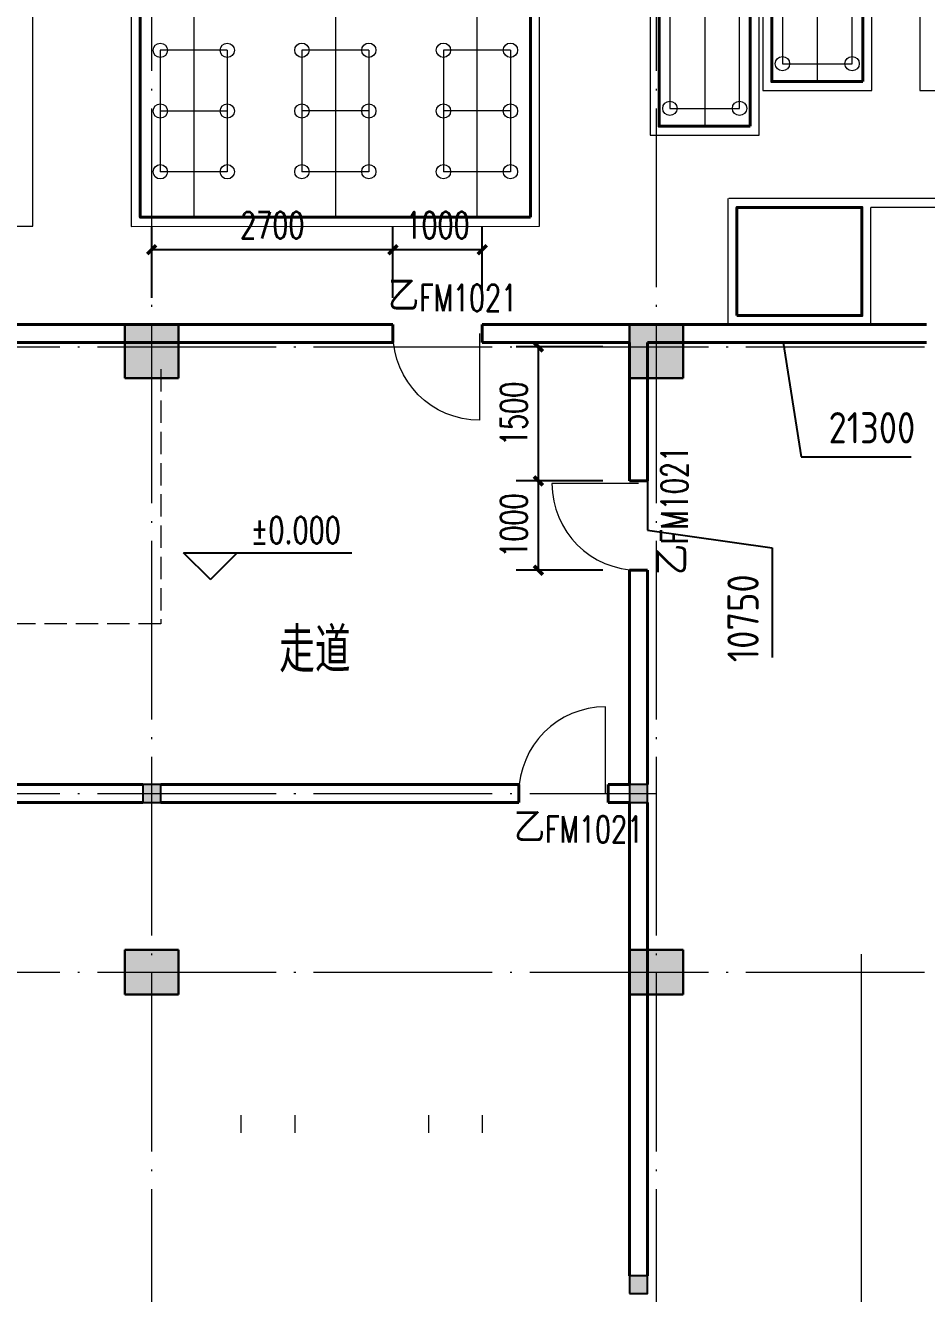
# Model space of a CAD drawing. Extents: x 238398 to 585159, y -66832 to 191741.
# Drawn here: x 396096 to 406185, y 57996 to 72196 of the extents above; entities that cross this region are included whole.
import ezdxf

# ---------------------------------------------------------------- set-up
doc = ezdxf.new("R2010")
doc.units = 0
doc.header["$LTSCALE"] = 1000
doc.header["$MEASUREMENT"] = 0
for name, pattern in [('DASH', [0.35, 0.25, -0.1]), ('DASHDOT', [1, 0.5, -0.25, 0, -0.25]), ('DOTE', [2.42, 2, -0.2, 0.02, -0.2])]:
    doc.linetypes.add(name, pattern=pattern)
for name, color, linetype, lineweight in [('COLUMN', 9, 'Continuous', 30), ('DOTE', 18, 'DOTE', 13), ('PUB_HATCH', 252, 'Continuous', 5), ('PUB_TEXT', 7, 'Continuous', 20), ('STAIR', 2, 'Continuous', 18), ('WALL', 4, 'Continuous', 40), ('WINDOW', 2, 'Continuous', 18), ('设备层', 8, 'Continuous', 5)]:
    doc.layers.add(name, color=color, linetype=linetype, lineweight=lineweight)
for name, color, linetype in [('DIM_ELEV', 3, 'Continuous'), ('GZZ', 9, 'Continuous'), ('PUB_DIM', 76, 'Continuous'), ('WINDOW_TEXT', 7, 'Continuous')]:
    doc.layers.add(name, color=color, linetype=linetype)
doc.styles.add('_TCH_DIM', font='SIMPLEX', dxfattribs={"bigfont": 'GBCBIG'})
doc.styles.add('_TCH_DIM_T3', font='SIMPLEX', dxfattribs={"width": 0.705882, "bigfont": 'GBCBIG'})
doc.styles.add('_TCH_WINDOW', font='geditxt.shx', dxfattribs={"bigfont": 'hztxt1.shx'})
doc.styles.add('HZTXT', font='geditxt.shx', dxfattribs={"width": 0.8, "bigfont": 'hztxt1.shx'})
doc.styles.get("Standard").update_dxf_attribs({"font": 'gbenor.shx', "bigfont": 'gbcbig.shx'})
doc.dimstyles.new('_TCH_ARCH&&100', dxfattribs={"dimtxt": 297.5, "dimasz": 100, "dimexe": 250, "dimexo": 300, "dimgap": 126.25, "dimtad": 1, "dimdec": 0, "dimzin": 0, "dimdsep": 46, "dimtxsty": '_TCH_DIM_T3', "dimblk": 'ARCHTICK', "dimcen": 0.09, "dimazin": 2, "dimtfac": 1, "dimtdec": 0, "dimtix": 1, "dimtmove": 2, "dimatfit": 3, "dimfxl": 1, "dimtolj": 1, "dimtzin": 0, "dimarcsym": 0})
doc.dimstyles.get("Standard").update_dxf_attribs({"dimscale": 100, "dimtxt": 3.5, "dimasz": 1, "dimexe": 2.5, "dimexo": 3, "dimgap": 1.5, "dimtad": 1, "dimdec": 0, "dimzin": 0, "dimdsep": 46, "dimtxsty": 'Standard', "dimblk": 'ARCHTICK', "dimcen": 0.09, "dimadec": 0, "dimazin": 0, "dimtfac": 1, "dimtdec": 0, "dimtix": 1, "dimtmove": 2, "dimatfit": 3, "dimfxl": 1, "dimtolj": 1, "dimtzin": 0, "dimarcsym": 0})

# ---------------------------------------------------------------- blocks, each defined once
blk = doc.blocks.new('zw1')
at = {"layer": 'PUB_HATCH'}
for points in [[(397810.3, 68246.1), (397810.3, 68846.1), (397210.3, 68846.1), (397210.3, 68246.1)], [(403460.3, 68246.1), (403460.3, 68846.1), (402860.3, 68846.1), (402860.3, 68246.1)], [(397810.3, 61346.1), (397810.3, 61846.1), (397210.3, 61846.1), (397210.3, 61346.1)], [(403460.3, 61346.1), (403460.3, 61846.1), (402860.3, 61846.1), (402860.3, 61346.1)]]:
    blk.add_hatch(color=256, dxfattribs=at).paths.add_polyline_path(points)
at = {"layer": 'COLUMN'}
for p, q in [((397810.3, 68846.1), (397210.3, 68846.1)), ((397210.3, 68846.1), (397210.3, 68246.1)), ((397810.3, 68246.1), (397810.3, 68846.1)), ((403460.3, 68846.1), (402860.3, 68846.1)), ((402860.3, 68846.1), (402860.3, 68246.1)), ((403460.3, 68246.1), (403460.3, 68846.1)), ((397210.3, 68246.1), (397810.3, 68246.1)), ((402860.3, 68246.1), (403460.3, 68246.1)), ((397810.3, 61846.1), (397210.3, 61846.1)), ((397210.3, 61846.1), (397210.3, 61346.1)), ((397810.3, 61346.1), (397810.3, 61846.1)), ((403460.3, 61846.1), (402860.3, 61846.1)), ((402860.3, 61846.1), (402860.3, 61346.1)), ((403460.3, 61346.1), (403460.3, 61846.1)), ((397210.3, 61346.1), (397810.3, 61346.1)), ((402860.3, 61346.1), (403460.3, 61346.1))]:
    blk.add_line(p, q, dxfattribs=at)
at = {"layer": 'DOTE'}
for p, q in [((387221.9, 68596.1), (416127.9, 68596.1)), ((387221.9, 61596.1), (416127.9, 61596.1))]:
    blk.add_line(p, q, dxfattribs=at)
for points in [[(397510.3, 42646.1), (397510.3, 94439.3)], [(403160.3, 42646.1), (403160.3, 94439.3)]]:
    blk.add_lwpolyline(points, dxfattribs=at)
blk = doc.blocks.new('43asdffda')
at = {"layer": '设备层', "linetype": 'DASHDOT', "ltscale": 500}
for p, q in [((429606, 121836), (429606, 120401)), ((428346, 121336), (428346, 119901)), ((422626, 121261), (422626, 118881)), ((424211, 121262), (424211, 118882)), ((425796, 121262), (425796, 118882)), ((422251, 120751), (422251, 119391)), ((423001, 120751), (422251, 120751)), ((423001, 120751), (423001, 119391)), ((423836, 120752), (423836, 119392)), ((424586, 120752), (423836, 120752)), ((424586, 120752), (424586, 119392)), ((425421, 120752), (425421, 119392)), ((426171, 120752), (425421, 120752)), ((426171, 120752), (426171, 119392)), ((423001, 120071), (422251, 120071)), ((424586, 120072), (423836, 120072)), ((426171, 120072), (425421, 120072)), ((423001, 119391), (422251, 119391)), ((424586, 119392), (423836, 119392)), ((426171, 119392), (425421, 119392))]:
    blk.add_line(p, q, dxfattribs=at)
at = {"layer": '设备层'}
for p, q in [((431276, 119092), (430106, 119092)), ((431176, 118992), (430206, 118992))]:
    blk.add_line(p, q, dxfattribs=at)
for points in [[(421926, 121260), (421926, 118780), (426496, 118781), (426496, 123175)], [(416256, 121361), (416256, 118781), (420826, 118781), (420826, 121261)], [(428606, 119092), (428606, 117680), (430206, 117680), (430206, 118992)], [(430206, 119092), (428617, 119092)]]:
    blk.add_lwpolyline(points, dxfattribs=at)
at = {"layer": '设备层', "ltscale": 500}
for points in [[(428996, 121336), (428996, 120301), (430216, 120301), (430216, 121836)], [(430756, 121836), (430756, 120301), (431976, 120301), (431976, 121336)], [(428956, 121436), (427736, 121436), (427736, 119801), (428606, 119801)], [(428706, 119801), (428956, 119801), (428956, 121336)], [(428606, 119801), (428956, 119801)]]:
    blk.add_lwpolyline(points, dxfattribs=at)
at = {"layer": '设备层', "lineweight": 40}
for points in [[(430116, 120401), (430116, 121836), (429096, 121836), (429096, 120401)], [(428856, 119901), (428856, 121336), (427836, 121336), (427836, 119901)], [(426396, 118882), (426396, 121262), (422026, 121261), (422026, 118881)], [(428706, 117780), (430106, 117780), (430106, 118992), (428706, 118992)]]:
    blk.add_lwpolyline(points, close=True, dxfattribs=at)
at = {"layer": '设备层', "linetype": 'DASHDOT', "ltscale": 500}
for points in [[(429996, 120601), (429996, 121636), (429216, 121636), (429216, 120601)], [(428736, 120101), (428736, 121136), (427956, 121136), (427956, 120101)]]:
    blk.add_lwpolyline(points, close=True, dxfattribs=at)
at = {"layer": '设备层'}
for centre in [(422251, 120751), (423001, 120751), (423836, 120752), (424586, 120752), (425421, 120752), (426171, 120752), (429216, 120601), (429996, 120601), (422251, 120071), (423001, 120071), (423836, 120072), (424586, 120072), (425421, 120072), (426171, 120072), (427956, 120101), (428736, 120101), (422251, 119391), (423001, 119391), (423836, 119392), (424586, 119392), (425421, 119392), (426171, 119392)]:
    blk.add_circle(centre, 80, dxfattribs=at)
blk = doc.blocks.new('3asdfsadfdas')
at = {"layer": '设备层'}
for p, q in [((368821, 134442), (368821, 134642)), ((369421, 134642), (369421, 134442)), ((370921, 134442), (370921, 134642)), ((371521, 134642), (371521, 134442))]:
    blk.add_line(p, q, dxfattribs=at)
at = {"layer": '设备层', "linetype": 'DASH', "const_width": 0.001}
for points in [[(373921, 137544), (358094, 137544)], [(369521, 136644), (366421, 136644)], [(366421, 136644), (366421, 126444)], [(369521, 136244), (369521, 136644), (369521, 126444)], [(371721, 136644), (370421, 136644)], [(370421, 136244), (370421, 136644), (370421, 123544)], [(371721, 136244), (371721, 136644), (371721, 123544)], [(373921, 136644), (372621, 136644)], [(372621, 136244), (372621, 136644), (372621, 123544)]]:
    blk.add_lwpolyline(points, dxfattribs=at)
at = {"layer": '设备层', "const_width": 0.001}
for points in [[(370921, 136242), (371521, 136242), (371521, 135442), (370921, 135442)], [(366721, 135442), (367321, 135442), (367321, 134642), (366721, 134642)], [(368821, 135442), (369421, 135442), (369421, 134642), (368821, 134642)], [(370921, 135442), (371521, 135442), (371521, 134642), (370921, 134642)], [(366721, 134642), (367321, 134642), (367321, 133842), (366721, 133842)], [(368821, 134642), (369421, 134642), (369421, 133842), (368821, 133842)], [(370921, 134642), (371521, 134642), (371521, 133842), (370921, 133842)], [(366721, 133842), (367321, 133842), (367321, 133042), (366721, 133042)], [(368821, 133842), (369421, 133842), (369421, 133042), (368821, 133042)], [(370921, 133842), (371521, 133842), (371521, 133042), (370921, 133042)], [(366721, 133042), (367321, 133042), (367321, 132242), (366721, 132242)], [(368821, 133042), (369421, 133042), (369421, 132242), (368821, 132242)], [(370921, 133042), (371521, 133042), (371521, 132242), (370921, 132242)]]:
    blk.add_lwpolyline(points, close=True, dxfattribs=at)
for points in [[(371521, 136244), (371521, 125042)], [(367321, 135444), (367321, 129842)], [(369421, 135444), (369421, 129842)]]:
    blk.add_lwpolyline(points, dxfattribs=at)
blk = doc.blocks.new('43asdfasdfas')
at = {"layer": '设备层'}
blk.add_line((251387, 177025), (251387, 186625), dxfattribs=at)
at = {"layer": '设备层', "linetype": 'DASH', "const_width": 0.001}
for points in [[(233716, 192982), (258243, 192982)], [(233716, 192074), (249543, 192074), (249543, 192074)], [(249543, 192074), (249543, 187724)], [(250443, 192082), (250443, 190875)], [(251793, 192082), (250443, 192082)], [(251793, 192082), (251793, 187724)], [(250643, 190875), (250443, 190875)], [(250443, 190375), (250443, 190075)], [(250643, 190375), (250443, 190375)], [(250643, 190075), (250443, 190075)], [(250643, 189575), (250443, 189575)], [(250443, 189575), (250443, 189275)], [(250643, 189275), (250443, 189275)], [(250643, 188775), (250443, 188775)], [(250443, 188775), (250443, 188475)], [(250643, 188475), (250443, 188475)], [(250643, 187975), (250443, 187975)], [(250443, 187975), (250443, 187724)], [(250443, 187724), (251793, 187724)], [(250443, 187724), (251793, 187724)], [(248311, 186824), (249543, 186824), (249543, 173724)], [(251793, 186824), (251793, 174024)]]:
    blk.add_lwpolyline(points, dxfattribs=at)
at = {"layer": '设备层', "const_width": 0.001}
for points in [[(250643, 190225), (251443, 190225), (251443, 191025), (250643, 191025), (250643, 190225)], [(250643, 189425), (251443, 189425), (251443, 190225), (250643, 190225), (250643, 189425)], [(250643, 188625), (251443, 188625), (251443, 189425), (250643, 189425), (250643, 188625)], [(250643, 187825), (251443, 187825), (251443, 188625), (250643, 188625), (250643, 187825)], [(249543, 186824), (249543, 186174)], [(250443, 186824), (251793, 186824)], [(250443, 186824), (250443, 186475)], [(251443, 185825), (250643, 185825), (250643, 186625), (251443, 186625), (251443, 185825)], [(250643, 186475), (250443, 186475)], [(250443, 185975), (250443, 185675)], [(250643, 185975), (250443, 185975)], [(251443, 185025), (250643, 185025), (250643, 185825), (251443, 185825), (251443, 185025)], [(250643, 185675), (250443, 185675)], [(250443, 185175), (250443, 184875)], [(250643, 185175), (250443, 185175)], [(251443, 184225), (250643, 184225), (250643, 185025), (251443, 185025), (251443, 184225)], [(251443, 184225), (250643, 184225), (250643, 185025), (251443, 185025), (251443, 184225)], [(250643, 184875), (250443, 184875)], [(250443, 184375), (250443, 184075)], [(250643, 184375), (250443, 184375)], [(251443, 183425), (250643, 183425), (250643, 184225), (251443, 184225), (251443, 183425)], [(250643, 184075), (250443, 184075)], [(250443, 183575), (250443, 183275)], [(250643, 183575), (250443, 183575)], [(251443, 182625), (250643, 182625), (250643, 183425), (251443, 183425), (251443, 182625)], [(250643, 183275), (250443, 183275)]]:
    blk.add_lwpolyline(points, dxfattribs=at)
blk = doc.blocks.new('_ArchTick')
at = {"color": 0, "linetype": 'ByBlock', "const_width": 0.4}
blk.add_lwpolyline([(-0.5, -0.5), (0.5, 0.5)], dxfattribs=at)
blk = doc.blocks.new('*D164')
at = {"layer": 'Defpoints', "color": 0, "transparency": 16777216}
for p in [(400210, 69685), (397510, 68846), (400210, 68846)]:
    blk.add_point(p, dxfattribs=at)
at = {"layer": 'PUB_DIM', "color": 0, "lineweight": -2, "transparency": 16777216}
for p, q in [((397510, 69146), (397510, 69935)), ((400210, 69146), (400210, 69935)), ((397510, 69685), (400210, 69685))]:
    blk.add_line(p, q, dxfattribs=at)
at = {"layer": 'PUB_DIM', "color": 0, "lineweight": -2, "transparency": 16777216, "xscale": 100, "yscale": 100, "zscale": 100, "rotation": 180}
blk.add_blockref('_ArchTick', (397510, 69685), dxfattribs=at)
at = {"layer": 'PUB_DIM', "color": 0, "lineweight": -2, "transparency": 16777216, "xscale": 100, "yscale": 100, "zscale": 100}
blk.add_blockref('_ArchTick', (400210, 69685), dxfattribs=at)
at = {"layer": 'PUB_DIM', "color": 0, "transparency": 16777216, "insert": (398860, 69960), "char_height": 297.5, "attachment_point": 5, "style": '_TCH_DIM_T3'}
blk.add_mtext('\\A1;2700', dxfattribs=at)
blk = doc.blocks.new('*D165')
at = {"layer": 'Defpoints', "color": 0, "transparency": 16777216}
for p in [(401210, 69685), (400210, 68846), (401210, 68846)]:
    blk.add_point(p, dxfattribs=at)
at = {"layer": 'PUB_DIM', "color": 0, "lineweight": -2, "transparency": 16777216}
for p, q in [((400210, 69146), (400210, 69935)), ((401210, 69146), (401210, 69935)), ((400210, 69685), (401210, 69685))]:
    blk.add_line(p, q, dxfattribs=at)
at = {"layer": 'PUB_DIM', "color": 0, "lineweight": -2, "transparency": 16777216, "xscale": 100, "yscale": 100, "zscale": 100, "rotation": 180}
blk.add_blockref('_ArchTick', (400210, 69685), dxfattribs=at)
at = {"layer": 'PUB_DIM', "color": 0, "lineweight": -2, "transparency": 16777216, "xscale": 100, "yscale": 100, "zscale": 100}
blk.add_blockref('_ArchTick', (401210, 69685), dxfattribs=at)
at = {"layer": 'PUB_DIM', "color": 0, "transparency": 16777216, "insert": (400710, 69960), "char_height": 297.5, "attachment_point": 5, "style": '_TCH_DIM_T3'}
blk.add_mtext('\\A1;1000', dxfattribs=at)
blk = doc.blocks.new('*D173')
at = {"layer": 'Defpoints', "color": 0, "transparency": 16777216}
for p in [(401839, 68596), (402860, 68596), (402860, 67096)]:
    blk.add_point(p, dxfattribs=at)
at = {"layer": 'PUB_DIM', "color": 0, "lineweight": -2, "transparency": 16777216}
for p, q in [((402560, 68596), (401589, 68596)), ((401839, 67096), (401839, 68596)), ((402560, 67096), (401589, 67096))]:
    blk.add_line(p, q, dxfattribs=at)
at = {"layer": 'PUB_DIM', "color": 0, "lineweight": -2, "transparency": 16777216, "xscale": 100, "yscale": 100, "zscale": 100}
for p, rotation in [((401839, 68596), 90), ((401839, 67096), 270)]:
    blk.add_blockref('_ArchTick', p, dxfattribs=dict(at, rotation=rotation))
at = {"layer": 'PUB_DIM', "color": 0, "transparency": 16777216, "insert": (401564, 67846), "char_height": 297.5, "attachment_point": 5, "rotation": 90, "style": '_TCH_DIM_T3'}
blk.add_mtext('\\A1;1500', dxfattribs=at)
blk = doc.blocks.new('*D174')
at = {"layer": 'Defpoints', "color": 0, "transparency": 16777216}
for p in [(401839, 67096), (402860, 67096), (402860, 66096)]:
    blk.add_point(p, dxfattribs=at)
at = {"layer": 'PUB_DIM', "color": 0, "lineweight": -2, "transparency": 16777216}
for p, q in [((402560, 67096), (401589, 67096)), ((401839, 66096), (401839, 67096)), ((402560, 66096), (401589, 66096))]:
    blk.add_line(p, q, dxfattribs=at)
at = {"layer": 'PUB_DIM', "color": 0, "lineweight": -2, "transparency": 16777216, "xscale": 100, "yscale": 100, "zscale": 100}
for p, rotation in [((401839, 67096), 90), ((401839, 66096), 270)]:
    blk.add_blockref('_ArchTick', p, dxfattribs=dict(at, rotation=rotation))
at = {"layer": 'PUB_DIM', "color": 0, "transparency": 16777216, "insert": (401564, 66596), "char_height": 297.5, "attachment_point": 5, "rotation": 90, "style": '_TCH_DIM_T3'}
blk.add_mtext('\\A1;1000', dxfattribs=at)
blk = doc.blocks.new('$DorLib2D$00000003')
blk.add_line((0.47, 0), (0.47, 0.97))
at = {"lineweight": 13}
blk.add_arc((0.47, 0), 0.97, 90, 180, dxfattribs=at)
blk = doc.blocks.new('_FZH')
blk.add_lwpolyline([(-0.5, -0.5), (0.5, -0.5), (0.5, 0.5), (-0.5, 0.5)], close=True)
at = {"layer": 'PUB_HATCH'}
blk.add_solid([(-0.5, -0.5), (0.5, -0.5), (-0.5, 0.5), (0.5, 0.5)], dxfattribs=at)
blk = doc.blocks.new('*D665')
at = {"color": 0, "lineweight": -2, "transparency": 16777216}
for p, q in [((390310, 63196), (390310, 62947)), ((390310, 62947), (391091, 62747)), ((391091, 62747), (391091, 61456))]:
    blk.add_line(p, q, dxfattribs=at)
at = {"layer": 'Defpoints', "color": 0, "transparency": 16777216}
for p in [(390310, 63496), (391091, 62547), (413810, 47346)]:
    blk.add_point(p, dxfattribs=at)
at = {"color": 0, "transparency": 16777216, "insert": (390766, 61926), "char_height": 350, "attachment_point": 5, "rotation": 90}
blk.add_mtext('\\A1;23500', dxfattribs=at)
blk = doc.blocks.new('*D666')
at = {"color": 0, "lineweight": -2, "transparency": 16777216}
for p, q in [((390610, 63496), (391194, 63496)), ((391194, 63496), (391394, 62813)), ((391394, 62813), (392561, 62813))]:
    blk.add_line(p, q, dxfattribs=at)
at = {"layer": 'Defpoints', "color": 0, "transparency": 16777216}
for p in [(390310, 63496), (391594, 62813), (413810, 47346)]:
    blk.add_point(p, dxfattribs=at)
at = {"color": 0, "transparency": 16777216, "insert": (392152, 63138), "char_height": 350, "attachment_point": 5}
blk.add_mtext('\\A1;16150', dxfattribs=at)
blk = doc.blocks.new('*D669')
at = {"color": 0, "lineweight": -2, "transparency": 16777216}
for p, q in [((403060, 68346), (403060, 66546)), ((403060, 66546), (404455, 66346)), ((404455, 66346), (404455, 65120))]:
    blk.add_line(p, q, dxfattribs=at)
at = {"layer": 'Defpoints', "color": 0, "transparency": 16777216}
for p in [(403060, 68646), (404455, 66146), (413810, 47346)]:
    blk.add_point(p, dxfattribs=at)
at = {"color": 0, "transparency": 16777216, "insert": (404130, 65558), "char_height": 350, "attachment_point": 5, "rotation": 90}
blk.add_mtext('\\A1;10750', dxfattribs=at)
blk = doc.blocks.new('*D670')
at = {"color": 0, "lineweight": -2, "transparency": 16777216}
for p, q in [((403360, 68646), (404581, 68646)), ((404581, 68646), (404781, 67366)), ((404781, 67366), (406014, 67366))]:
    blk.add_line(p, q, dxfattribs=at)
at = {"layer": 'Defpoints', "color": 0, "transparency": 16777216}
for p in [(403060, 68646), (404981, 67366), (413810, 47346)]:
    blk.add_point(p, dxfattribs=at)
at = {"color": 0, "transparency": 16777216, "insert": (405573, 67691), "char_height": 350, "attachment_point": 5}
blk.add_mtext('\\A1;21300', dxfattribs=at)
blk = doc.blocks.new('*D672')
at = {"color": 0, "lineweight": -2, "transparency": 16777216}
for p, q in [((390310, 82046), (390310, 81165)), ((390310, 81165), (391233, 80965)), ((391233, 80965), (391233, 79674))]:
    blk.add_line(p, q, dxfattribs=at)
at = {"layer": 'Defpoints', "color": 0, "transparency": 16777216}
for p in [(390310, 82346), (391233, 80765), (413810, 47346)]:
    blk.add_point(p, dxfattribs=at)
at = {"color": 0, "transparency": 16777216, "insert": (390908, 80144), "char_height": 350, "attachment_point": 5, "rotation": 90}
blk.add_mtext('\\A1;23500', dxfattribs=at)
blk = doc.blocks.new('*D673')
at = {"color": 0, "lineweight": -2, "transparency": 16777216}
for p, q in [((390610, 82346), (391415, 82346)), ((391415, 82346), (391615, 81302)), ((391615, 81302), (392899, 81302))]:
    blk.add_line(p, q, dxfattribs=at)
at = {"layer": 'Defpoints', "color": 0, "transparency": 16777216}
for p in [(390310, 82346), (391815, 81302), (413810, 47346)]:
    blk.add_point(p, dxfattribs=at)
at = {"color": 0, "transparency": 16777216, "insert": (392432, 81627), "char_height": 350, "attachment_point": 5}
blk.add_mtext('\\A1;35000', dxfattribs=at)
blk = doc.blocks.new('*D675')
at = {"color": 0, "lineweight": -2, "transparency": 16777216}
for p, q in [((390310, 90846), (390310, 89349)), ((390310, 89349), (391411, 89149)), ((391411, 89149), (391411, 87858))]:
    blk.add_line(p, q, dxfattribs=at)
at = {"layer": 'Defpoints', "color": 0, "transparency": 16777216}
for p in [(390310, 91146), (391411, 88949), (413810, 47346)]:
    blk.add_point(p, dxfattribs=at)
at = {"color": 0, "transparency": 16777216, "insert": (391086, 88328), "char_height": 350, "attachment_point": 5, "rotation": 90}
blk.add_mtext('\\A1;23500', dxfattribs=at)
blk = doc.blocks.new('*D676')
at = {"color": 0, "lineweight": -2, "transparency": 16777216}
for p, q in [((390610, 91146), (391390, 91146)), ((391390, 91146), (391590, 89806)), ((391590, 89806), (392903, 89806))]:
    blk.add_line(p, q, dxfattribs=at)
at = {"layer": 'Defpoints', "color": 0, "transparency": 16777216}
for p in [(390310, 91146), (391790, 89806), (413810, 47346)]:
    blk.add_point(p, dxfattribs=at)
at = {"color": 0, "transparency": 16777216, "insert": (392421, 90131), "char_height": 350, "attachment_point": 5}
blk.add_mtext('\\A1;43800', dxfattribs=at)

msp = doc.modelspace()

# ---------------------------------------------------------------- linework, layer by layer
at = {"layer": 'DIM_ELEV'}
for p, q in [((398167.3, 65990.8), (397867.3, 66290.8)), ((397867.3, 66290.8), (399748.5, 66290.8)), ((398167.3, 65990.8), (398467.3, 66290.8))]:
    msp.add_line(p, q, dxfattribs=at)
at = {"layer": 'DOTE', "color": 149}
msp.add_line((387221.9, 63596.1), (403160.3, 63596.1), dxfattribs=at)
at = {"layer": 'STAIR', "linetype": 'DASH'}
msp.add_lwpolyline([(397610.3, 68346.1), (397610.3, 65496.1), (390310.3, 65496.1)], dxfattribs=at)
at = {"layer": 'WALL'}
for p, q in [((400210.3, 68846.1), (394060.2, 68846.1)), ((400210.3, 68646.1), (400210.3, 68846.1)), ((402960.3, 68846.1), (401210.3, 68846.1)), ((401210.3, 68846.1), (401210.3, 68646.1)), ((406185.3, 68846.1), (402960.3, 68846.1)), ((394060.2, 68646.1), (400210.3, 68646.1)), ((401210.3, 68646.1), (402860.3, 68646.1)), ((402860.3, 68646.1), (402860.3, 67096.1)), ((403060.3, 67096.1), (403060.3, 68646.1)), ((406185.3, 68646.1), (403060.3, 68646.1)), ((402860.3, 67096.1), (403060.3, 67096.1)), ((403060.3, 66096.1), (402860.3, 66096.1)), ((402860.3, 66096.1), (402860.3, 63696.1)), ((403060.3, 63696.1), (403060.3, 66096.1)), ((397410.3, 63696.1), (394060.2, 63696.1)), ((401620.3, 63696.1), (397610.3, 63696.1)), ((401620.3, 63496.1), (401620.3, 63696.1)), ((402860.3, 63696.1), (402620.3, 63696.1)), ((402620.3, 63696.1), (402620.3, 63496.1)), ((397410.3, 63496.1), (394060.2, 63496.1)), ((397610.3, 63496.1), (401620.3, 63496.1)), ((402620.3, 63496.1), (402860.3, 63496.1)), ((402860.3, 58196.4), (402860.3, 63496.1)), ((403060.3, 58196.4), (403060.3, 63496.1))]:
    msp.add_line(p, q, dxfattribs=at)

# ---------------------------------------------------------------- block references
for name, p in [('zw1', (0, 0)), ('43asdffda', (-24645.1, -48834.1)), ('43asdfasdfas', (154067.4, -124828.3)), ('3asdfsadfdas', (29689.7, -74645.8))]:
    msp.add_blockref(name, p)
at = {"layer": 'GZZ', "xscale": 200, "yscale": 200, "zscale": 200}
for p in [(397510.3, 63596.1), (402960.3, 63596.1), (402960.3, 58096.4)]:
    msp.add_blockref('_FZH', p, dxfattribs=at)
at = {"layer": 'WINDOW'}
for p, xscale, yscale, zscale, rotation in [((400710.3, 68746.1), -1000, 1000, -1000, 180.0000000000001), ((402960.3, 66596.1), 1000, 1000, 1000, 90), ((402120.3, 63596.1), -1000, -1000, -1000, 180.0000000000001)]:
    msp.add_blockref('$DorLib2D$00000003', p, dxfattribs=dict(at, xscale=xscale, yscale=yscale, zscale=zscale, rotation=rotation))

# ---------------------------------------------------------------- texts
at = {"layer": 'PUB_TEXT'}
for s, height, style, width, p in [('%%P0.000', 297.5, '_TCH_DIM', 0.705882, (398618.5, 66395.8)), ('走道', 500, 'HZTXT', 0.8, (398937.1, 64953))]:
    msp.add_text(s, height=height, dxfattribs=dict(at, style=style, width=width)).set_placement(p)
at = {"layer": 'WINDOW_TEXT', "style": '_TCH_WINDOW'}
for p in [(400153.8, 68996.1), (401563.8, 63046.1)]:
    msp.add_text('乙', height=350, dxfattribs=at).set_placement(p)
at = {"layer": 'WINDOW_TEXT', "style": '_TCH_WINDOW', "width": 0.705882}
for p in [(400503.8, 68996.1), (401913.8, 63046.1)]:
    msp.add_text('FM1021', height=297.5, dxfattribs=at).set_placement(p)
msp.add_text('FM1021', height=297.5, rotation=90, dxfattribs=at).set_placement((403510.3, 66389.6))
at = {"layer": 'WINDOW_TEXT', "style": '_TCH_WINDOW'}
msp.add_text('乙', height=350, rotation=90, dxfattribs=at).set_placement((403510.3, 66039.6))

# ---------------------------------------------------------------- dimensions: what is measured, and where the dimension line sits
for feature_location, offset, dtype, picture, middle in [((390310.3, 91146.1), (1100.4, -2197.2), 1, '*D675', (391085.8, 88328.5)), ((390310.3, 91146.1), (1479.5, -1340.5), 0, '*D676', (392421.2, 90130.6)), ((390310.3, 82346.1), (922.9, -1581.3), 1, '*D672', (390908.2, 80144.3)), ((390310.3, 82346.1), (1504.6, -1044.6), 0, '*D673', (392431.7, 81626.6)), ((403060.3, 68646.1), (1395, -2500.6), 1, '*D669', (404130.3, 65557.9)), ((403060.3, 68646.1), (1921.1, -1280.2), 0, '*D670', (405572.8, 67691)), ((390310.3, 63496.1), (781.1, -949.6), 1, '*D665', (390766.4, 61926)), ((390310.3, 63496.1), (1283.4, -683.5), 0, '*D666', (392152.2, 63137.6))]:
    dim = msp.add_ordinate_dim(feature_location=feature_location, offset=offset, dtype=dtype, origin=(413810.3, 47346.1), dimstyle='Standard')
    dim.commit()
    dim.dimension.update_dxf_attribs({"geometry": picture, "text_midpoint": middle})
at = {"layer": 'PUB_DIM'}
for p1, p2, distance, picture, middle in [((397510.3, 68846.1), (400210.3, 68846.1), 839.2, '*D164', (398860.3, 69960.4)), ((400210.3, 68846.1), (401210.3, 68846.1), 839.2, '*D165', (400710.3, 69960.4)), ((402860.3, 67096.1), (402860.3, 68596.1), 1021.3, '*D173', (401564.1, 67846.1)), ((402860.3, 66096.1), (402860.3, 67096.1), 1021.3, '*D174', (401564.1, 66596.1))]:
    dim = msp.add_aligned_dim(p1=p1, p2=p2, distance=distance, dimstyle='_TCH_ARCH&&100', dxfattribs=at)
    dim.commit()
    dim.dimension.update_dxf_attribs({"geometry": picture, "text_midpoint": middle})

doc.saveas('drawing.dxf')
